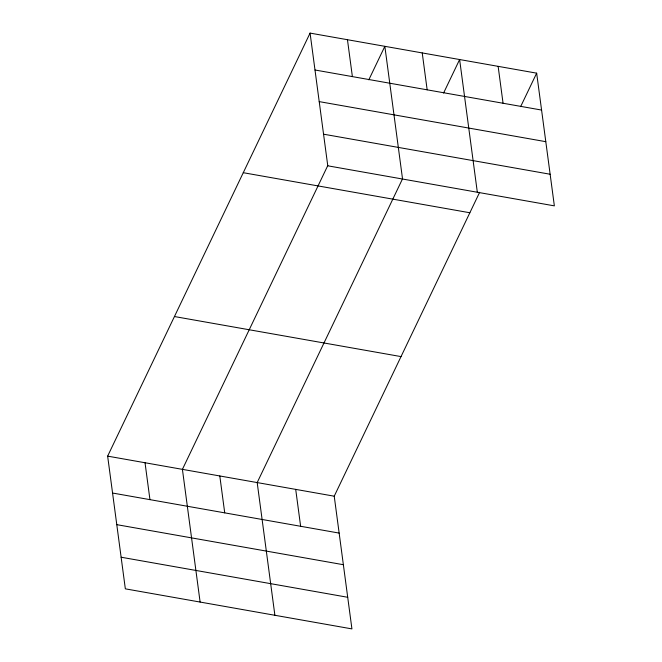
<?xml version="1.0" encoding="UTF-8"?>
<svg xmlns="http://www.w3.org/2000/svg" width="662" height="662" viewBox="0 0 662 662"><rect width="100%" height="100%" fill="white"/><g stroke="black" fill="none" stroke-linecap="round" stroke-linejoin="round"><path stroke-width="0.99" d="M479.652 192.286L334.227 496.194L351.927 628.9L125.341 588.841L107.641 456.135L310.073 33.1L536.659 73.159L554.359 205.865L327.773 165.806L310.073 33.1M327.839 165.45L182.414 469.358L200.114 602.064M368.808 79.821L384.845 46.323L402.546 179.021M402.612 178.666L257.187 482.573L274.887 615.279M443.581 93.044L459.618 59.539L477.327 192.245M520.622 106.665L536.659 73.159M314.996 69.998L541.582 110.058M319.208 101.617L545.794 141.676M323.561 134.187L550.147 174.247M243.268 172.699L469.854 212.759M174.437 316.535L401.023 356.595M107.641 456.135L334.227 496.194M112.557 493.033L339.151 533.092M116.777 524.652L343.363 564.711M121.129 557.222L347.716 597.281M498.138 66.349L503.062 103.247M422.232 52.927L427.156 89.825M347.459 39.712L352.383 76.61M295.707 489.383L300.631 526.282M219.801 475.97L224.724 512.868M145.028 462.746L149.951 499.644"/></g></svg>
